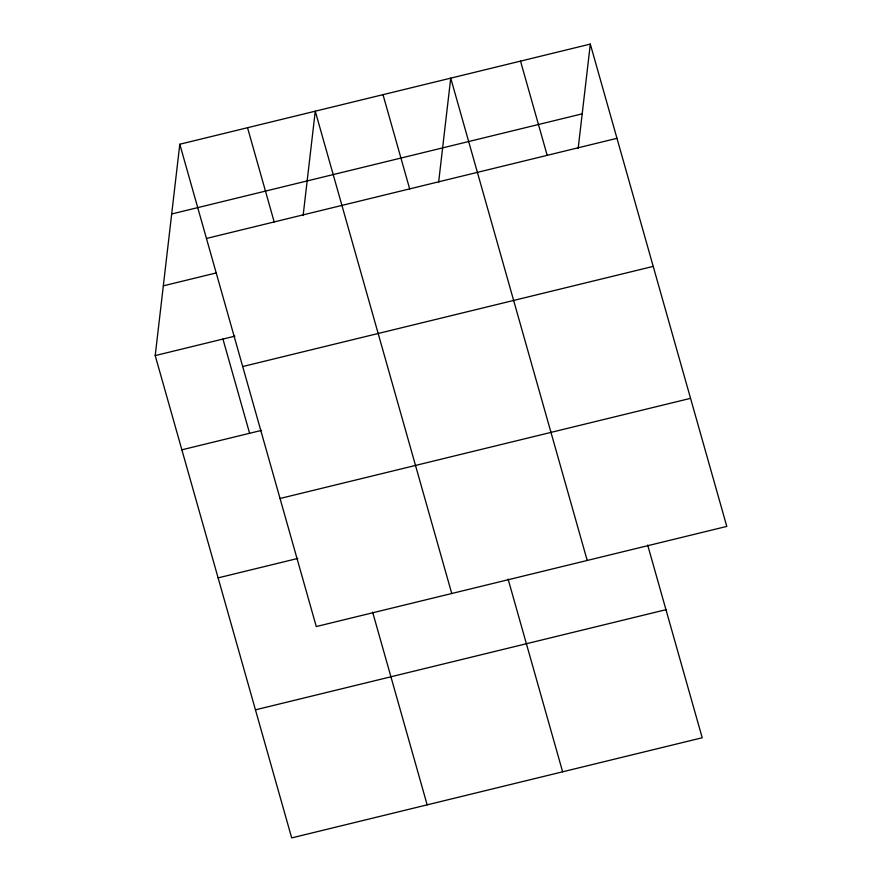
<?xml version="1.0" encoding="UTF-8"?>
<svg xmlns="http://www.w3.org/2000/svg" width="882" height="882" viewBox="0 0 882 882"><rect width="100%" height="100%" fill="white"/><g stroke="black" fill="none" stroke-linecap="round" stroke-linejoin="round"><path stroke-width="1.32" d="M647.664 545.032L702.204 737.76L291.688 837.9L155.21 355.589L179.796 144.24L590.312 44.1L726.79 526.411L316.274 626.551L179.796 144.24M303.132 215.539L315.26 111.198L451.749 593.509M438.597 182.486L450.735 78.145L587.214 560.467M578.173 148.441L590.312 44.1M171.681 213.984L582.197 113.844M206.454 238.46L616.97 138.32M163.324 285.845L216.454 272.88M155.21 355.589L234.899 336.141M242.704 366.537L653.209 266.397M181.868 449.809L261.557 430.372M280.035 498.484L690.551 398.344M218.119 577.875L297.796 558.438M255.449 709.834L665.965 609.694M520.523 61.123L547.182 155.342M382.997 94.672L409.667 188.891M508.098 579.077L562.628 771.805M247.533 127.714L274.192 221.944M372.623 612.13L427.164 804.858M222.948 339.063L249.606 433.283"/></g></svg>
